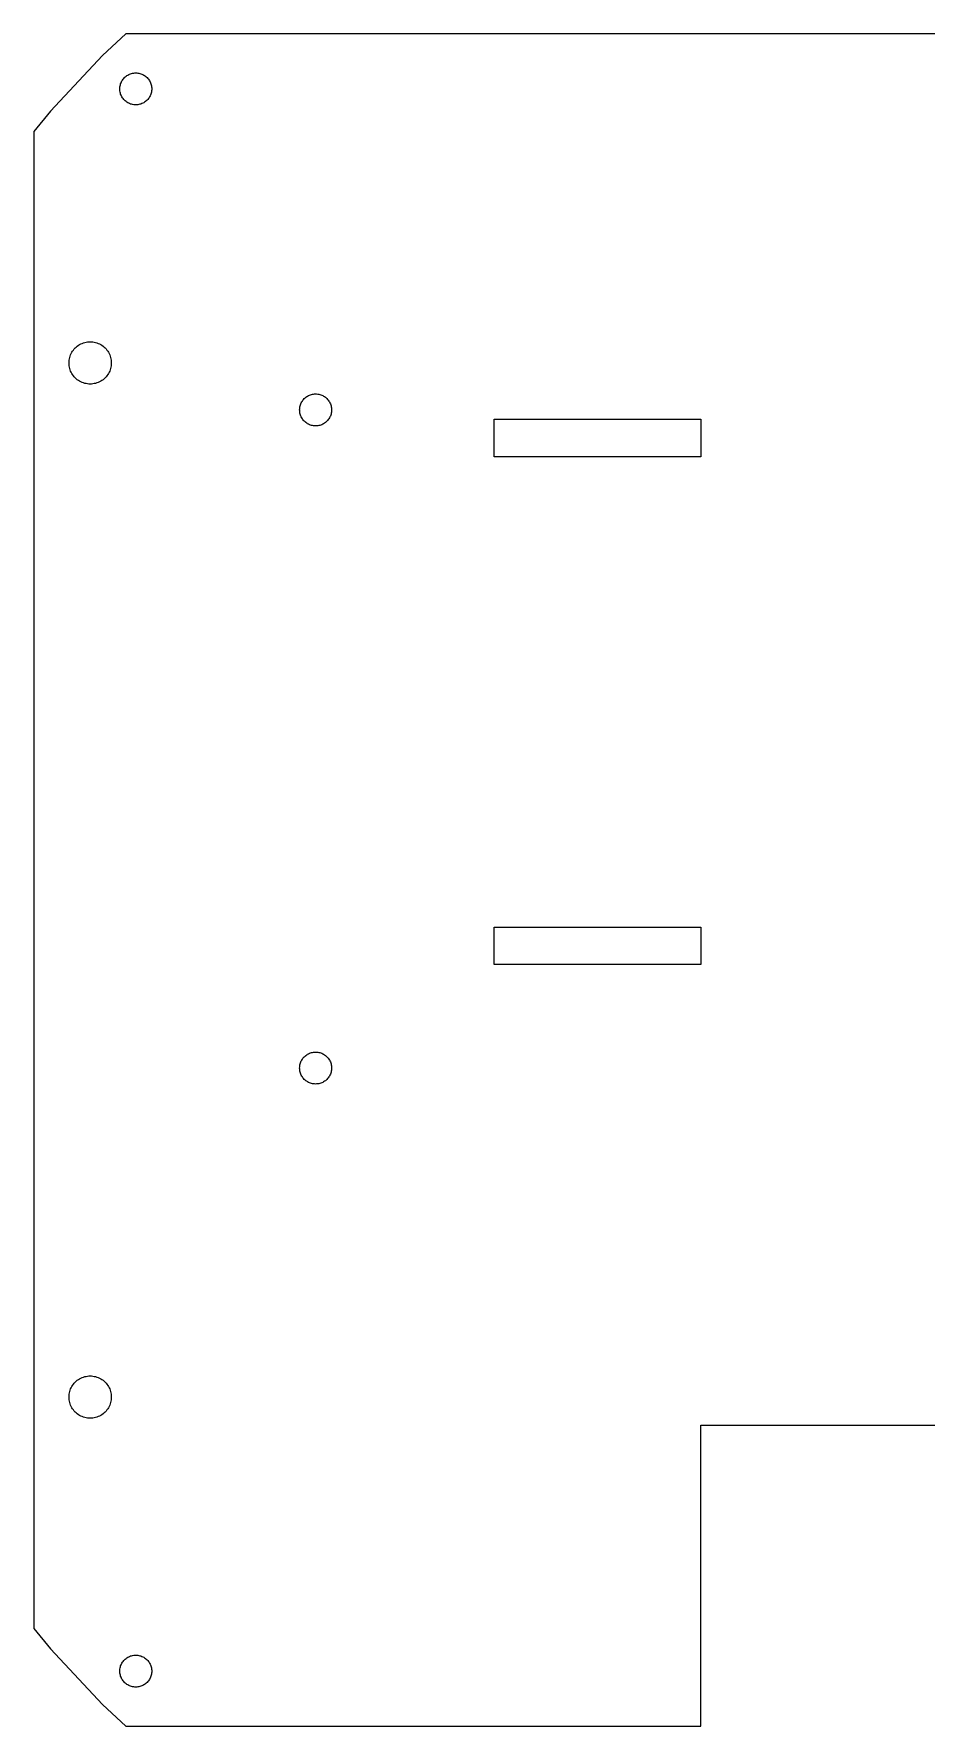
# Model space of a CAD drawing. Header units: metres. Extents: x -95 to 95, y -90 to 90.
# Drawn here: x -95 to 0, y -90 to 90 of the extents above; entities that cross this region are included whole.
import ezdxf

# ---------------------------------------------------------------- set-up
doc = ezdxf.new("R2010")
doc.units = ezdxf.units.M

msp = doc.modelspace()

# ---------------------------------------------------------------- linework, layer by layer
for p, q in [((-85.2055, 90), (-87.6812, 87.6812)), ((85.2055, 90), (-85.2055, 90)), ((-87.6812, 87.6812), (-93.2281, 81.7589)), ((-85.7878, 84.5857), (-85.7555, 84.6922)), ((-85.7555, 84.6922), (-85.7163, 84.7963)), ((-85.7163, 84.7963), (-85.6704, 84.8976)), ((-85.6704, 84.8976), (-85.6179, 84.9957)), ((-85.6179, 84.9957), (-85.5592, 85.0902)), ((-85.5592, 85.0902), (-85.4944, 85.1806)), ((-85.4944, 85.1806), (-85.4238, 85.2666)), ((-85.4238, 85.2666), (-85.3478, 85.3478)), ((-85.3478, 85.3478), (-85.2666, 85.4238)), ((-85.2666, 85.4238), (-85.1806, 85.4944)), ((-85.1806, 85.4944), (-85.0902, 85.5592)), ((-85.0902, 85.5592), (-84.9957, 85.6179)), ((-84.9957, 85.6179), (-84.8976, 85.6704)), ((-84.8976, 85.6704), (-84.7963, 85.7163)), ((-84.7963, 85.7163), (-84.6922, 85.7555)), ((-84.6922, 85.7555), (-84.5857, 85.7878)), ((-84.5857, 85.7878), (-84.4774, 85.813)), ((-84.4774, 85.813), (-84.3676, 85.8312)), ((-84.3676, 85.8312), (-84.2569, 85.8421)), ((-84.2569, 85.8421), (-84.1457, 85.8457)), ((-84.1457, 85.8457), (-84.0345, 85.8421)), ((-84.0345, 85.8421), (-83.9238, 85.8312)), ((-83.9238, 85.8312), (-83.814, 85.813)), ((-83.814, 85.813), (-83.7057, 85.7878)), ((-83.7057, 85.7878), (-83.5993, 85.7555)), ((-83.5993, 85.7555), (-83.4951, 85.7163)), ((-83.4951, 85.7163), (-83.3938, 85.6704)), ((-83.3938, 85.6704), (-83.2957, 85.6179)), ((-83.2957, 85.6179), (-83.2012, 85.5592)), ((-83.2012, 85.5592), (-83.1108, 85.4944)), ((-83.1108, 85.4944), (-83.0248, 85.4238)), ((-83.0248, 85.4238), (-82.9436, 85.3478)), ((-82.9436, 85.3478), (-82.8676, 85.2666)), ((-82.8676, 85.2666), (-82.797, 85.1806)), ((-82.797, 85.1806), (-82.7322, 85.0902)), ((-82.7322, 85.0902), (-82.6735, 84.9957)), ((-82.6735, 84.9957), (-82.621, 84.8976)), ((-82.621, 84.8976), (-82.5751, 84.7963)), ((-82.5751, 84.7963), (-82.5359, 84.6922)), ((-82.5359, 84.6922), (-82.5036, 84.5857)), ((-85.8457, 84.1457), (-85.8421, 84.2569)), ((-85.8421, 84.0345), (-85.8457, 84.1457)), ((-85.8421, 84.2569), (-85.8312, 84.3676)), ((-85.8312, 83.9238), (-85.8421, 84.0345)), ((-85.8312, 84.3676), (-85.813, 84.4774)), ((-85.813, 83.814), (-85.8312, 83.9238)), ((-85.813, 84.4774), (-85.7878, 84.5857)), ((-85.7878, 83.7057), (-85.813, 83.814)), ((-85.7555, 83.5993), (-85.7878, 83.7057)), ((-85.7163, 83.4951), (-85.7555, 83.5993)), ((-85.6704, 83.3938), (-85.7163, 83.4951)), ((-85.6179, 83.2957), (-85.6704, 83.3938)), ((-85.5592, 83.2012), (-85.6179, 83.2957)), ((-85.4944, 83.1108), (-85.5592, 83.2012)), ((-85.4238, 83.0248), (-85.4944, 83.1108)), ((-85.3478, 82.9436), (-85.4238, 83.0248)), ((-85.2666, 82.8676), (-85.3478, 82.9436)), ((-85.1806, 82.797), (-85.2666, 82.8676)), ((-83.0248, 82.8676), (-83.1108, 82.797)), ((-82.9436, 82.9436), (-83.0248, 82.8676)), ((-82.8676, 83.0248), (-82.9436, 82.9436)), ((-82.797, 83.1108), (-82.8676, 83.0248)), ((-82.7322, 83.2012), (-82.797, 83.1108)), ((-82.6735, 83.2957), (-82.7322, 83.2012)), ((-82.621, 83.3938), (-82.6735, 83.2957)), ((-82.5751, 83.4951), (-82.621, 83.3938)), ((-82.5359, 83.5993), (-82.5751, 83.4951)), ((-82.5036, 83.7057), (-82.5359, 83.5993)), ((-82.5036, 84.5857), (-82.4784, 84.4774)), ((-82.4784, 83.814), (-82.5036, 83.7057)), ((-82.4784, 84.4774), (-82.4602, 84.3676)), ((-82.4602, 83.9238), (-82.4784, 83.814)), ((-82.4602, 84.3676), (-82.4493, 84.2569)), ((-82.4493, 84.0345), (-82.4602, 83.9238)), ((-82.4493, 84.2569), (-82.4457, 84.1457)), ((-82.4457, 84.1457), (-82.4493, 84.0345)), ((-93.2281, 81.7589), (-95, 79.5999)), ((-85.0902, 82.7322), (-85.1806, 82.797)), ((-84.9957, 82.6735), (-85.0902, 82.7322)), ((-84.8976, 82.621), (-84.9957, 82.6735)), ((-84.7963, 82.5751), (-84.8976, 82.621)), ((-84.6922, 82.5359), (-84.7963, 82.5751)), ((-84.5857, 82.5036), (-84.6922, 82.5359)), ((-84.4774, 82.4784), (-84.5857, 82.5036)), ((-84.3676, 82.4602), (-84.4774, 82.4784)), ((-84.2569, 82.4493), (-84.3676, 82.4602)), ((-84.1457, 82.4457), (-84.2569, 82.4493)), ((-84.0345, 82.4493), (-84.1457, 82.4457)), ((-83.9238, 82.4602), (-84.0345, 82.4493)), ((-83.814, 82.4784), (-83.9238, 82.4602)), ((-83.7057, 82.5036), (-83.814, 82.4784)), ((-83.5993, 82.5359), (-83.7057, 82.5036)), ((-83.4951, 82.5751), (-83.5993, 82.5359)), ((-83.3938, 82.621), (-83.4951, 82.5751)), ((-83.2957, 82.6735), (-83.3938, 82.621)), ((-83.2012, 82.7322), (-83.2957, 82.6735)), ((-83.1108, 82.797), (-83.2012, 82.7322)), ((-95, 79.5999), (-95, -79.5999)), ((-91.1306, 55.7232), (-91.0787, 55.861)), ((-91.0787, 55.861), (-91.018, 55.9951)), ((-91.018, 55.9951), (-90.9485, 56.125)), ((-90.9485, 56.125), (-90.8708, 56.25)), ((-90.8708, 56.25), (-90.785, 56.3697)), ((-90.785, 56.3697), (-90.6916, 56.4835)), ((-90.6916, 56.4835), (-90.591, 56.591)), ((-90.591, 56.591), (-90.4835, 56.6916)), ((-90.4835, 56.6916), (-90.3697, 56.785)), ((-90.3697, 56.785), (-90.25, 56.8708)), ((-90.25, 56.8708), (-90.125, 56.9485)), ((-90.125, 56.9485), (-89.9951, 57.018)), ((-89.9951, 57.018), (-89.861, 57.0787)), ((-89.861, 57.0787), (-89.7232, 57.1306)), ((-89.7232, 57.1306), (-89.5823, 57.1733)), ((-89.5823, 57.1733), (-89.4389, 57.2068)), ((-89.4389, 57.2068), (-89.2937, 57.2307)), ((-89.2937, 57.2307), (-89.1472, 57.2452)), ((-89.1472, 57.2452), (-89, 57.25)), ((-89, 57.25), (-88.8528, 57.2452)), ((-88.8528, 57.2452), (-88.7063, 57.2307)), ((-88.7063, 57.2307), (-88.561, 57.2068)), ((-88.561, 57.2068), (-88.4176, 57.1733)), ((-88.4176, 57.1733), (-88.2767, 57.1306)), ((-88.2767, 57.1306), (-88.139, 57.0787)), ((-88.139, 57.0787), (-88.0048, 57.018)), ((-88.0048, 57.018), (-87.875, 56.9485)), ((-87.875, 56.9485), (-87.75, 56.8708)), ((-87.75, 56.8708), (-87.6303, 56.785)), ((-87.6303, 56.785), (-87.5165, 56.6916)), ((-87.5165, 56.6916), (-87.409, 56.591)), ((-87.409, 56.591), (-87.3083, 56.4835)), ((-87.3083, 56.4835), (-87.215, 56.3697)), ((-87.215, 56.3697), (-87.1292, 56.25)), ((-87.1292, 56.25), (-87.0514, 56.125)), ((-87.0514, 56.125), (-86.982, 55.9951)), ((-86.982, 55.9951), (-86.9213, 55.861)), ((-86.9213, 55.861), (-86.8694, 55.7232)), ((-91.25, 55), (-91.2452, 55.1472)), ((-91.2452, 54.8528), (-91.25, 55)), ((-91.2452, 55.1472), (-91.2307, 55.2937)), ((-91.2307, 54.7063), (-91.2452, 54.8528)), ((-91.2307, 55.2937), (-91.2068, 55.4389)), ((-91.2068, 54.561), (-91.2307, 54.7063)), ((-91.2068, 55.4389), (-91.1733, 55.5823)), ((-91.1733, 54.4176), (-91.2068, 54.561)), ((-91.1733, 55.5823), (-91.1306, 55.7232)), ((-91.1306, 54.2767), (-91.1733, 54.4176)), ((-91.0787, 54.139), (-91.1306, 54.2767)), ((-91.018, 54.0048), (-91.0787, 54.139)), ((-90.9485, 53.875), (-91.018, 54.0048)), ((-86.982, 54.0048), (-87.0514, 53.875)), ((-86.9213, 54.139), (-86.982, 54.0048)), ((-86.8694, 54.2767), (-86.9213, 54.139)), ((-86.8694, 55.7232), (-86.8267, 55.5823)), ((-86.8267, 54.4176), (-86.8694, 54.2767)), ((-86.8267, 55.5823), (-86.7932, 55.4389)), ((-86.7932, 54.561), (-86.8267, 54.4176)), ((-86.7932, 55.4389), (-86.7692, 55.2937)), ((-86.7692, 54.7063), (-86.7932, 54.561)), ((-86.7692, 55.2937), (-86.7548, 55.1472)), ((-86.7548, 54.8528), (-86.7692, 54.7063)), ((-86.7548, 55.1472), (-86.75, 55)), ((-86.75, 55), (-86.7548, 54.8528)), ((-90.8708, 53.75), (-90.9485, 53.875)), ((-90.785, 53.6303), (-90.8708, 53.75)), ((-90.6916, 53.5165), (-90.785, 53.6303)), ((-90.591, 53.409), (-90.6916, 53.5165)), ((-90.4835, 53.3083), (-90.591, 53.409)), ((-90.3697, 53.215), (-90.4835, 53.3083)), ((-90.25, 53.1292), (-90.3697, 53.215)), ((-90.125, 53.0514), (-90.25, 53.1292)), ((-89.9951, 52.982), (-90.125, 53.0514)), ((-89.861, 52.9213), (-89.9951, 52.982)), ((-89.7232, 52.8694), (-89.861, 52.9213)), ((-89.5823, 52.8267), (-89.7232, 52.8694)), ((-89.4389, 52.7932), (-89.5823, 52.8267)), ((-89.2937, 52.7692), (-89.4389, 52.7932)), ((-89.1472, 52.7548), (-89.2937, 52.7692)), ((-89, 52.75), (-89.1472, 52.7548)), ((-88.8528, 52.7548), (-89, 52.75)), ((-88.7063, 52.7692), (-88.8528, 52.7548)), ((-88.561, 52.7932), (-88.7063, 52.7692)), ((-88.4176, 52.8267), (-88.561, 52.7932)), ((-88.2767, 52.8694), (-88.4176, 52.8267)), ((-88.139, 52.9213), (-88.2767, 52.8694)), ((-88.0048, 52.982), (-88.139, 52.9213)), ((-87.875, 53.0514), (-88.0048, 52.982)), ((-87.75, 53.1292), (-87.875, 53.0514)), ((-87.6303, 53.215), (-87.75, 53.1292)), ((-87.5165, 53.3083), (-87.6303, 53.215)), ((-87.409, 53.409), (-87.5165, 53.3083)), ((-87.3083, 53.5165), (-87.409, 53.409)), ((-87.215, 53.6303), (-87.3083, 53.5165)), ((-87.1292, 53.75), (-87.215, 53.6303)), ((-87.0514, 53.875), (-87.1292, 53.75)), ((-66.6673, 50.3316), (-66.6421, 50.44)), ((-66.6421, 50.44), (-66.6098, 50.5464)), ((-66.6098, 50.5464), (-66.5706, 50.6506)), ((-66.5706, 50.6506), (-66.5247, 50.7519)), ((-66.5247, 50.7519), (-66.4722, 50.85)), ((-66.4722, 50.85), (-66.4135, 50.9445)), ((-66.4135, 50.9445), (-66.3487, 51.0349)), ((-66.3487, 51.0349), (-66.2781, 51.1209)), ((-66.2781, 51.1209), (-66.2021, 51.2021)), ((-66.2021, 51.2021), (-66.1209, 51.2781)), ((-66.1209, 51.2781), (-66.0349, 51.3487)), ((-66.0349, 51.3487), (-65.9445, 51.4135)), ((-65.9445, 51.4135), (-65.85, 51.4722)), ((-65.85, 51.4722), (-65.7519, 51.5247)), ((-65.7519, 51.5247), (-65.6506, 51.5706)), ((-65.6506, 51.5706), (-65.5464, 51.6098)), ((-65.5464, 51.6098), (-65.44, 51.6421)), ((-65.44, 51.6421), (-65.3316, 51.6673)), ((-65.3316, 51.6673), (-65.2219, 51.6855)), ((-65.2219, 51.6855), (-65.1112, 51.6964)), ((-65.1112, 51.6964), (-65, 51.7)), ((-65, 51.7), (-64.8888, 51.6964)), ((-64.8888, 51.6964), (-64.7781, 51.6855)), ((-64.7781, 51.6855), (-64.6683, 51.6673)), ((-64.6683, 51.6673), (-64.56, 51.6421)), ((-64.56, 51.6421), (-64.4536, 51.6098)), ((-64.4536, 51.6098), (-64.3494, 51.5706)), ((-64.3494, 51.5706), (-64.2481, 51.5247)), ((-64.2481, 51.5247), (-64.15, 51.4722)), ((-64.15, 51.4722), (-64.0555, 51.4135)), ((-64.0555, 51.4135), (-63.9651, 51.3487)), ((-63.9651, 51.3487), (-63.8791, 51.2781)), ((-63.8791, 51.2781), (-63.7979, 51.2021)), ((-63.7979, 51.2021), (-63.7219, 51.1209)), ((-63.7219, 51.1209), (-63.6513, 51.0349)), ((-63.6513, 51.0349), (-63.5865, 50.9445)), ((-63.5865, 50.9445), (-63.5278, 50.85)), ((-63.5278, 50.85), (-63.4753, 50.7519)), ((-63.4753, 50.7519), (-63.4294, 50.6506)), ((-63.4294, 50.6506), (-63.3902, 50.5464)), ((-63.3902, 50.5464), (-63.3579, 50.44)), ((-63.3579, 50.44), (-63.3327, 50.3316)), ((-66.7, 50), (-66.6964, 50.1112)), ((-66.6964, 49.8888), (-66.7, 50)), ((-66.6964, 50.1112), (-66.6855, 50.2219)), ((-66.6855, 49.7781), (-66.6964, 49.8888)), ((-66.6855, 50.2219), (-66.6673, 50.3316)), ((-66.6673, 49.6683), (-66.6855, 49.7781)), ((-66.6421, 49.56), (-66.6673, 49.6683)), ((-66.6098, 49.4536), (-66.6421, 49.56)), ((-66.5706, 49.3494), (-66.6098, 49.4536)), ((-66.5247, 49.2481), (-66.5706, 49.3494)), ((-66.4722, 49.15), (-66.5247, 49.2481)), ((-66.4135, 49.0555), (-66.4722, 49.15)), ((-66.3487, 48.9651), (-66.4135, 49.0555)), ((-66.2781, 48.8791), (-66.3487, 48.9651)), ((-66.2021, 48.7979), (-66.2781, 48.8791)), ((-66.1209, 48.7219), (-66.2021, 48.7979)), ((-66.0349, 48.6513), (-66.1209, 48.7219)), ((-65.9445, 48.5865), (-66.0349, 48.6513)), ((-63.9651, 48.6513), (-64.0555, 48.5865)), ((-63.8791, 48.7219), (-63.9651, 48.6513)), ((-63.7979, 48.7979), (-63.8791, 48.7219)), ((-63.7219, 48.8791), (-63.7979, 48.7979)), ((-63.6513, 48.9651), (-63.7219, 48.8791)), ((-63.5865, 49.0555), (-63.6513, 48.9651)), ((-63.5278, 49.15), (-63.5865, 49.0555)), ((-63.4753, 49.2481), (-63.5278, 49.15)), ((-63.4294, 49.3494), (-63.4753, 49.2481)), ((-63.3902, 49.4536), (-63.4294, 49.3494)), ((-63.3579, 49.56), (-63.3902, 49.4536)), ((-63.3327, 49.6683), (-63.3579, 49.56)), ((-63.3327, 50.3316), (-63.3145, 50.2219)), ((-63.3145, 49.7781), (-63.3327, 49.6683)), ((-63.3145, 50.2219), (-63.3036, 50.1112)), ((-63.3036, 49.8888), (-63.3145, 49.7781)), ((-63.3036, 50.1112), (-63.3, 50)), ((-63.3, 50), (-63.3036, 49.8888)), ((-46, 45), (-46, 49)), ((-46, 49), (-24, 49)), ((-24, 49), (-24, 45)), ((-65.85, 48.5278), (-65.9445, 48.5865)), ((-65.7519, 48.4753), (-65.85, 48.5278)), ((-65.6506, 48.4294), (-65.7519, 48.4753)), ((-65.5464, 48.3902), (-65.6506, 48.4294)), ((-65.44, 48.3579), (-65.5464, 48.3902)), ((-65.3316, 48.3327), (-65.44, 48.3579)), ((-65.2219, 48.3145), (-65.3316, 48.3327)), ((-65.1112, 48.3036), (-65.2219, 48.3145)), ((-65, 48.3), (-65.1112, 48.3036)), ((-64.8888, 48.3036), (-65, 48.3)), ((-64.7781, 48.3145), (-64.8888, 48.3036)), ((-64.6683, 48.3327), (-64.7781, 48.3145)), ((-64.56, 48.3579), (-64.6683, 48.3327)), ((-64.4536, 48.3902), (-64.56, 48.3579)), ((-64.3494, 48.4294), (-64.4536, 48.3902)), ((-64.2481, 48.4753), (-64.3494, 48.4294)), ((-64.15, 48.5278), (-64.2481, 48.4753)), ((-64.0555, 48.5865), (-64.15, 48.5278)), ((-24, 45), (-46, 45)), ((-46, -9), (-46, -5)), ((-46, -5), (-24, -5)), ((-24, -5), (-24, -9)), ((-24, -9), (-46, -9)), ((-66.6964, -19.8888), (-66.6855, -19.7781)), ((-66.6855, -19.7781), (-66.6673, -19.6683)), ((-66.6673, -19.6683), (-66.6421, -19.56)), ((-66.6421, -19.56), (-66.6098, -19.4536)), ((-66.6098, -19.4536), (-66.5706, -19.3494)), ((-66.5706, -19.3494), (-66.5247, -19.2481)), ((-66.5247, -19.2481), (-66.4722, -19.15)), ((-66.4722, -19.15), (-66.4135, -19.0555)), ((-66.4135, -19.0555), (-66.3487, -18.9651)), ((-66.3487, -18.9651), (-66.2781, -18.8791)), ((-66.2781, -18.8791), (-66.2021, -18.7979)), ((-66.2021, -18.7979), (-66.1209, -18.7219)), ((-66.1209, -18.7219), (-66.0349, -18.6513)), ((-66.0349, -18.6513), (-65.9445, -18.5865)), ((-65.9445, -18.5865), (-65.85, -18.5278)), ((-65.85, -18.5278), (-65.7519, -18.4753)), ((-65.7519, -18.4753), (-65.6506, -18.4294)), ((-65.6506, -18.4294), (-65.5464, -18.3902)), ((-65.5464, -18.3902), (-65.44, -18.3579)), ((-65.44, -18.3579), (-65.3316, -18.3327)), ((-65.3316, -18.3327), (-65.2219, -18.3145)), ((-65.2219, -18.3145), (-65.1112, -18.3036)), ((-65.1112, -18.3036), (-65, -18.3)), ((-65, -18.3), (-64.8888, -18.3036)), ((-64.8888, -18.3036), (-64.7781, -18.3145)), ((-64.7781, -18.3145), (-64.6683, -18.3327)), ((-64.6683, -18.3327), (-64.56, -18.3579)), ((-64.56, -18.3579), (-64.4536, -18.3902)), ((-64.4536, -18.3902), (-64.3494, -18.4294)), ((-64.3494, -18.4294), (-64.2481, -18.4753)), ((-64.2481, -18.4753), (-64.15, -18.5278)), ((-64.15, -18.5278), (-64.0555, -18.5865)), ((-64.0555, -18.5865), (-63.9651, -18.6513)), ((-63.9651, -18.6513), (-63.8791, -18.7219)), ((-63.8791, -18.7219), (-63.7979, -18.7979)), ((-63.7979, -18.7979), (-63.7219, -18.8791)), ((-63.7219, -18.8791), (-63.6513, -18.9651)), ((-63.6513, -18.9651), (-63.5865, -19.0555)), ((-63.5865, -19.0555), (-63.5278, -19.15)), ((-63.5278, -19.15), (-63.4753, -19.2481)), ((-63.4753, -19.2481), (-63.4294, -19.3494)), ((-63.4294, -19.3494), (-63.3902, -19.4536)), ((-63.3902, -19.4536), (-63.3579, -19.56)), ((-63.3579, -19.56), (-63.3327, -19.6683)), ((-63.3327, -19.6683), (-63.3145, -19.7781)), ((-63.3145, -19.7781), (-63.3036, -19.8888)), ((-66.7, -20), (-66.6964, -19.8888)), ((-66.6964, -20.1112), (-66.7, -20)), ((-66.6855, -20.2219), (-66.6964, -20.1112)), ((-66.6673, -20.3316), (-66.6855, -20.2219)), ((-66.6421, -20.44), (-66.6673, -20.3316)), ((-66.6098, -20.5464), (-66.6421, -20.44)), ((-66.5706, -20.6506), (-66.6098, -20.5464)), ((-66.5247, -20.7519), (-66.5706, -20.6506)), ((-66.4722, -20.85), (-66.5247, -20.7519)), ((-66.4135, -20.9445), (-66.4722, -20.85)), ((-66.3487, -21.0349), (-66.4135, -20.9445)), ((-66.2781, -21.1209), (-66.3487, -21.0349)), ((-66.2021, -21.2021), (-66.2781, -21.1209)), ((-66.1209, -21.2781), (-66.2021, -21.2021)), ((-66.0349, -21.3487), (-66.1209, -21.2781)), ((-65.9445, -21.4135), (-66.0349, -21.3487)), ((-65.85, -21.4722), (-65.9445, -21.4135)), ((-65.7519, -21.5247), (-65.85, -21.4722)), ((-65.6506, -21.5706), (-65.7519, -21.5247)), ((-65.5464, -21.6098), (-65.6506, -21.5706)), ((-64.3494, -21.5706), (-64.4536, -21.6098)), ((-64.2481, -21.5247), (-64.3494, -21.5706)), ((-64.15, -21.4722), (-64.2481, -21.5247)), ((-64.0555, -21.4135), (-64.15, -21.4722)), ((-63.9651, -21.3487), (-64.0555, -21.4135)), ((-63.8791, -21.2781), (-63.9651, -21.3487)), ((-63.7979, -21.2021), (-63.8791, -21.2781)), ((-63.7219, -21.1209), (-63.7979, -21.2021)), ((-63.6513, -21.0349), (-63.7219, -21.1209)), ((-63.5865, -20.9445), (-63.6513, -21.0349)), ((-63.5278, -20.85), (-63.5865, -20.9445)), ((-63.4753, -20.7519), (-63.5278, -20.85)), ((-63.4294, -20.6506), (-63.4753, -20.7519)), ((-63.3902, -20.5464), (-63.4294, -20.6506)), ((-63.3579, -20.44), (-63.3902, -20.5464)), ((-63.3327, -20.3316), (-63.3579, -20.44)), ((-63.3145, -20.2219), (-63.3327, -20.3316)), ((-63.3036, -20.1112), (-63.3145, -20.2219)), ((-63.3036, -19.8888), (-63.3, -20)), ((-63.3, -20), (-63.3036, -20.1112)), ((-65.44, -21.6421), (-65.5464, -21.6098)), ((-65.3316, -21.6673), (-65.44, -21.6421)), ((-65.2219, -21.6855), (-65.3316, -21.6673)), ((-65.1112, -21.6964), (-65.2219, -21.6855)), ((-65, -21.7), (-65.1112, -21.6964)), ((-64.8888, -21.6964), (-65, -21.7)), ((-64.7781, -21.6855), (-64.8888, -21.6964)), ((-64.6683, -21.6673), (-64.7781, -21.6855)), ((-64.56, -21.6421), (-64.6683, -21.6673)), ((-64.4536, -21.6098), (-64.56, -21.6421)), ((-91.018, -54.0048), (-90.9485, -53.875)), ((-90.9485, -53.875), (-90.8708, -53.75)), ((-90.8708, -53.75), (-90.785, -53.6303)), ((-90.785, -53.6303), (-90.6916, -53.5165)), ((-90.6916, -53.5165), (-90.591, -53.409)), ((-90.591, -53.409), (-90.4835, -53.3083)), ((-90.4835, -53.3083), (-90.3697, -53.215)), ((-90.3697, -53.215), (-90.25, -53.1292)), ((-90.25, -53.1292), (-90.125, -53.0514)), ((-90.125, -53.0514), (-89.9951, -52.982)), ((-89.9951, -52.982), (-89.861, -52.9213)), ((-89.861, -52.9213), (-89.7232, -52.8694)), ((-89.7232, -52.8694), (-89.5823, -52.8267)), ((-89.5823, -52.8267), (-89.4389, -52.7932)), ((-89.4389, -52.7932), (-89.2937, -52.7692)), ((-89.2937, -52.7692), (-89.1472, -52.7548)), ((-89.1472, -52.7548), (-89, -52.75)), ((-89, -52.75), (-88.8528, -52.7548)), ((-88.8528, -52.7548), (-88.7063, -52.7692)), ((-88.7063, -52.7692), (-88.561, -52.7932)), ((-88.561, -52.7932), (-88.4176, -52.8267)), ((-88.4176, -52.8267), (-88.2767, -52.8694)), ((-88.2767, -52.8694), (-88.139, -52.9213)), ((-88.139, -52.9213), (-88.0048, -52.982)), ((-88.0048, -52.982), (-87.875, -53.0514)), ((-87.875, -53.0514), (-87.75, -53.1292)), ((-87.75, -53.1292), (-87.6303, -53.215)), ((-87.6303, -53.215), (-87.5165, -53.3083)), ((-87.5165, -53.3083), (-87.409, -53.409)), ((-87.409, -53.409), (-87.3083, -53.5165)), ((-87.3083, -53.5165), (-87.215, -53.6303)), ((-87.215, -53.6303), (-87.1292, -53.75)), ((-87.1292, -53.75), (-87.0514, -53.875)), ((-87.0514, -53.875), (-86.982, -54.0048)), ((-91.25, -55), (-91.2452, -54.8528)), ((-91.2452, -55.1472), (-91.25, -55)), ((-91.2452, -54.8528), (-91.2307, -54.7063)), ((-91.2307, -55.2937), (-91.2452, -55.1472)), ((-91.2307, -54.7063), (-91.2068, -54.561)), ((-91.2068, -55.4389), (-91.2307, -55.2937)), ((-91.2068, -54.561), (-91.1733, -54.4176)), ((-91.1733, -55.5823), (-91.2068, -55.4389)), ((-91.1733, -54.4176), (-91.1306, -54.2767)), ((-91.1306, -55.7232), (-91.1733, -55.5823)), ((-91.1306, -54.2767), (-91.0787, -54.139)), ((-91.0787, -55.861), (-91.1306, -55.7232)), ((-91.0787, -54.139), (-91.018, -54.0048)), ((-86.982, -54.0048), (-86.9213, -54.139)), ((-86.9213, -54.139), (-86.8694, -54.2767)), ((-86.8694, -55.7232), (-86.9213, -55.861)), ((-86.8694, -54.2767), (-86.8267, -54.4176)), ((-86.8267, -55.5823), (-86.8694, -55.7232)), ((-86.8267, -54.4176), (-86.7932, -54.561)), ((-86.7932, -55.4389), (-86.8267, -55.5823)), ((-86.7932, -54.561), (-86.7692, -54.7063)), ((-86.7692, -55.2937), (-86.7932, -55.4389)), ((-86.7692, -54.7063), (-86.7548, -54.8528)), ((-86.7548, -55.1472), (-86.7692, -55.2937)), ((-86.7548, -54.8528), (-86.75, -55)), ((-86.75, -55), (-86.7548, -55.1472)), ((-91.018, -55.9951), (-91.0787, -55.861)), ((-90.9485, -56.125), (-91.018, -55.9951)), ((-90.8708, -56.25), (-90.9485, -56.125)), ((-90.785, -56.3697), (-90.8708, -56.25)), ((-90.6916, -56.4835), (-90.785, -56.3697)), ((-90.591, -56.591), (-90.6916, -56.4835)), ((-90.4835, -56.6916), (-90.591, -56.591)), ((-90.3697, -56.785), (-90.4835, -56.6916)), ((-90.25, -56.8708), (-90.3697, -56.785)), ((-90.125, -56.9485), (-90.25, -56.8708)), ((-89.9951, -57.018), (-90.125, -56.9485)), ((-89.861, -57.0787), (-89.9951, -57.018)), ((-89.7232, -57.1306), (-89.861, -57.0787)), ((-89.5823, -57.1733), (-89.7232, -57.1306)), ((-89.4389, -57.2068), (-89.5823, -57.1733)), ((-89.2937, -57.2307), (-89.4389, -57.2068)), ((-89.1472, -57.2452), (-89.2937, -57.2307)), ((-89, -57.25), (-89.1472, -57.2452)), ((-88.8528, -57.2452), (-89, -57.25)), ((-88.7063, -57.2307), (-88.8528, -57.2452)), ((-88.561, -57.2068), (-88.7063, -57.2307)), ((-88.4176, -57.1733), (-88.561, -57.2068)), ((-88.2767, -57.1306), (-88.4176, -57.1733)), ((-88.139, -57.0787), (-88.2767, -57.1306)), ((-88.0048, -57.018), (-88.139, -57.0787)), ((-87.875, -56.9485), (-88.0048, -57.018)), ((-87.75, -56.8708), (-87.875, -56.9485)), ((-87.6303, -56.785), (-87.75, -56.8708)), ((-87.5165, -56.6916), (-87.6303, -56.785)), ((-87.409, -56.591), (-87.5165, -56.6916)), ((-87.3083, -56.4835), (-87.409, -56.591)), ((-87.215, -56.3697), (-87.3083, -56.4835)), ((-87.1292, -56.25), (-87.215, -56.3697)), ((-87.0514, -56.125), (-87.1292, -56.25)), ((-86.982, -55.9951), (-87.0514, -56.125)), ((-86.9213, -55.861), (-86.982, -55.9951)), ((-24, -90), (-24, -58)), ((-24, -58), (74, -58)), ((-95, -79.5999), (-93.2281, -81.7589)), ((-93.2281, -81.7589), (-87.6812, -87.6812)), ((-85.2666, -82.8676), (-85.1806, -82.797)), ((-85.1806, -82.797), (-85.0902, -82.7322)), ((-85.0902, -82.7322), (-84.9957, -82.6735)), ((-84.9957, -82.6735), (-84.8976, -82.621)), ((-84.8976, -82.621), (-84.7963, -82.5751)), ((-84.7963, -82.5751), (-84.6922, -82.5359)), ((-84.6922, -82.5359), (-84.5857, -82.5036)), ((-84.5857, -82.5036), (-84.4774, -82.4784)), ((-84.4774, -82.4784), (-84.3676, -82.4602)), ((-84.3676, -82.4602), (-84.2569, -82.4493)), ((-84.2569, -82.4493), (-84.1457, -82.4457)), ((-84.1457, -82.4457), (-84.0345, -82.4493)), ((-84.0345, -82.4493), (-83.9238, -82.4602)), ((-83.9238, -82.4602), (-83.814, -82.4784)), ((-83.814, -82.4784), (-83.7057, -82.5036)), ((-83.7057, -82.5036), (-83.5993, -82.5359)), ((-83.5993, -82.5359), (-83.4951, -82.5751)), ((-83.4951, -82.5751), (-83.3938, -82.621)), ((-83.3938, -82.621), (-83.2957, -82.6735)), ((-83.2957, -82.6735), (-83.2012, -82.7322)), ((-83.2012, -82.7322), (-83.1108, -82.797)), ((-83.1108, -82.797), (-83.0248, -82.8676)), ((-85.8457, -84.1457), (-85.8421, -84.0345)), ((-85.8421, -84.2569), (-85.8457, -84.1457)), ((-85.8421, -84.0345), (-85.8312, -83.9238)), ((-85.8312, -84.3676), (-85.8421, -84.2569)), ((-85.8312, -83.9238), (-85.813, -83.814)), ((-85.813, -84.4774), (-85.8312, -84.3676)), ((-85.813, -83.814), (-85.7878, -83.7057)), ((-85.7878, -84.5857), (-85.813, -84.4774)), ((-85.7878, -83.7057), (-85.7555, -83.5993)), ((-85.7555, -84.6922), (-85.7878, -84.5857)), ((-85.7555, -83.5993), (-85.7163, -83.4951)), ((-85.7163, -83.4951), (-85.6704, -83.3938)), ((-85.6704, -83.3938), (-85.6179, -83.2957)), ((-85.6179, -83.2957), (-85.5592, -83.2012)), ((-85.5592, -83.2012), (-85.4944, -83.1108)), ((-85.4944, -83.1108), (-85.4238, -83.0248)), ((-85.4238, -83.0248), (-85.3478, -82.9436)), ((-85.3478, -82.9436), (-85.2666, -82.8676)), ((-83.0248, -82.8676), (-82.9436, -82.9436)), ((-82.9436, -82.9436), (-82.8676, -83.0248)), ((-82.8676, -83.0248), (-82.797, -83.1108)), ((-82.797, -83.1108), (-82.7322, -83.2012)), ((-82.7322, -83.2012), (-82.6735, -83.2957)), ((-82.6735, -83.2957), (-82.621, -83.3938)), ((-82.621, -83.3938), (-82.5751, -83.4951)), ((-82.5751, -83.4951), (-82.5359, -83.5993)), ((-82.5359, -83.5993), (-82.5036, -83.7057)), ((-82.5036, -84.5857), (-82.5359, -84.6922)), ((-82.5036, -83.7057), (-82.4784, -83.814)), ((-82.4784, -84.4774), (-82.5036, -84.5857)), ((-82.4784, -83.814), (-82.4602, -83.9238)), ((-82.4602, -84.3676), (-82.4784, -84.4774)), ((-82.4602, -83.9238), (-82.4493, -84.0345)), ((-82.4493, -84.2569), (-82.4602, -84.3676)), ((-82.4493, -84.0345), (-82.4457, -84.1457)), ((-82.4457, -84.1457), (-82.4493, -84.2569)), ((-85.7163, -84.7963), (-85.7555, -84.6922)), ((-85.6704, -84.8976), (-85.7163, -84.7963)), ((-85.6179, -84.9957), (-85.6704, -84.8976)), ((-85.5592, -85.0902), (-85.6179, -84.9957)), ((-85.4944, -85.1806), (-85.5592, -85.0902)), ((-85.4238, -85.2666), (-85.4944, -85.1806)), ((-85.3478, -85.3478), (-85.4238, -85.2666)), ((-85.2666, -85.4238), (-85.3478, -85.3478)), ((-85.1806, -85.4944), (-85.2666, -85.4238)), ((-85.0902, -85.5592), (-85.1806, -85.4944)), ((-84.9957, -85.6179), (-85.0902, -85.5592)), ((-84.8976, -85.6704), (-84.9957, -85.6179)), ((-84.7963, -85.7163), (-84.8976, -85.6704)), ((-84.6922, -85.7555), (-84.7963, -85.7163)), ((-84.5857, -85.7878), (-84.6922, -85.7555)), ((-84.4774, -85.813), (-84.5857, -85.7878)), ((-84.3676, -85.8312), (-84.4774, -85.813)), ((-84.2569, -85.8421), (-84.3676, -85.8312)), ((-84.1457, -85.8457), (-84.2569, -85.8421)), ((-84.0345, -85.8421), (-84.1457, -85.8457)), ((-83.9238, -85.8312), (-84.0345, -85.8421)), ((-83.814, -85.813), (-83.9238, -85.8312)), ((-83.7057, -85.7878), (-83.814, -85.813)), ((-83.5993, -85.7555), (-83.7057, -85.7878)), ((-83.4951, -85.7163), (-83.5993, -85.7555)), ((-83.3938, -85.6704), (-83.4951, -85.7163)), ((-83.2957, -85.6179), (-83.3938, -85.6704)), ((-83.2012, -85.5592), (-83.2957, -85.6179)), ((-83.1108, -85.4944), (-83.2012, -85.5592)), ((-83.0248, -85.4238), (-83.1108, -85.4944)), ((-82.9436, -85.3478), (-83.0248, -85.4238)), ((-82.8676, -85.2666), (-82.9436, -85.3478)), ((-82.797, -85.1806), (-82.8676, -85.2666)), ((-82.7322, -85.0902), (-82.797, -85.1806)), ((-82.6735, -84.9957), (-82.7322, -85.0902)), ((-82.621, -84.8976), (-82.6735, -84.9957)), ((-82.5751, -84.7963), (-82.621, -84.8976)), ((-82.5359, -84.6922), (-82.5751, -84.7963)), ((-87.6812, -87.6812), (-85.2055, -90)), ((-85.2055, -90), (-24, -90))]:
    msp.add_line(p, q)

doc.saveas('drawing.dxf')
